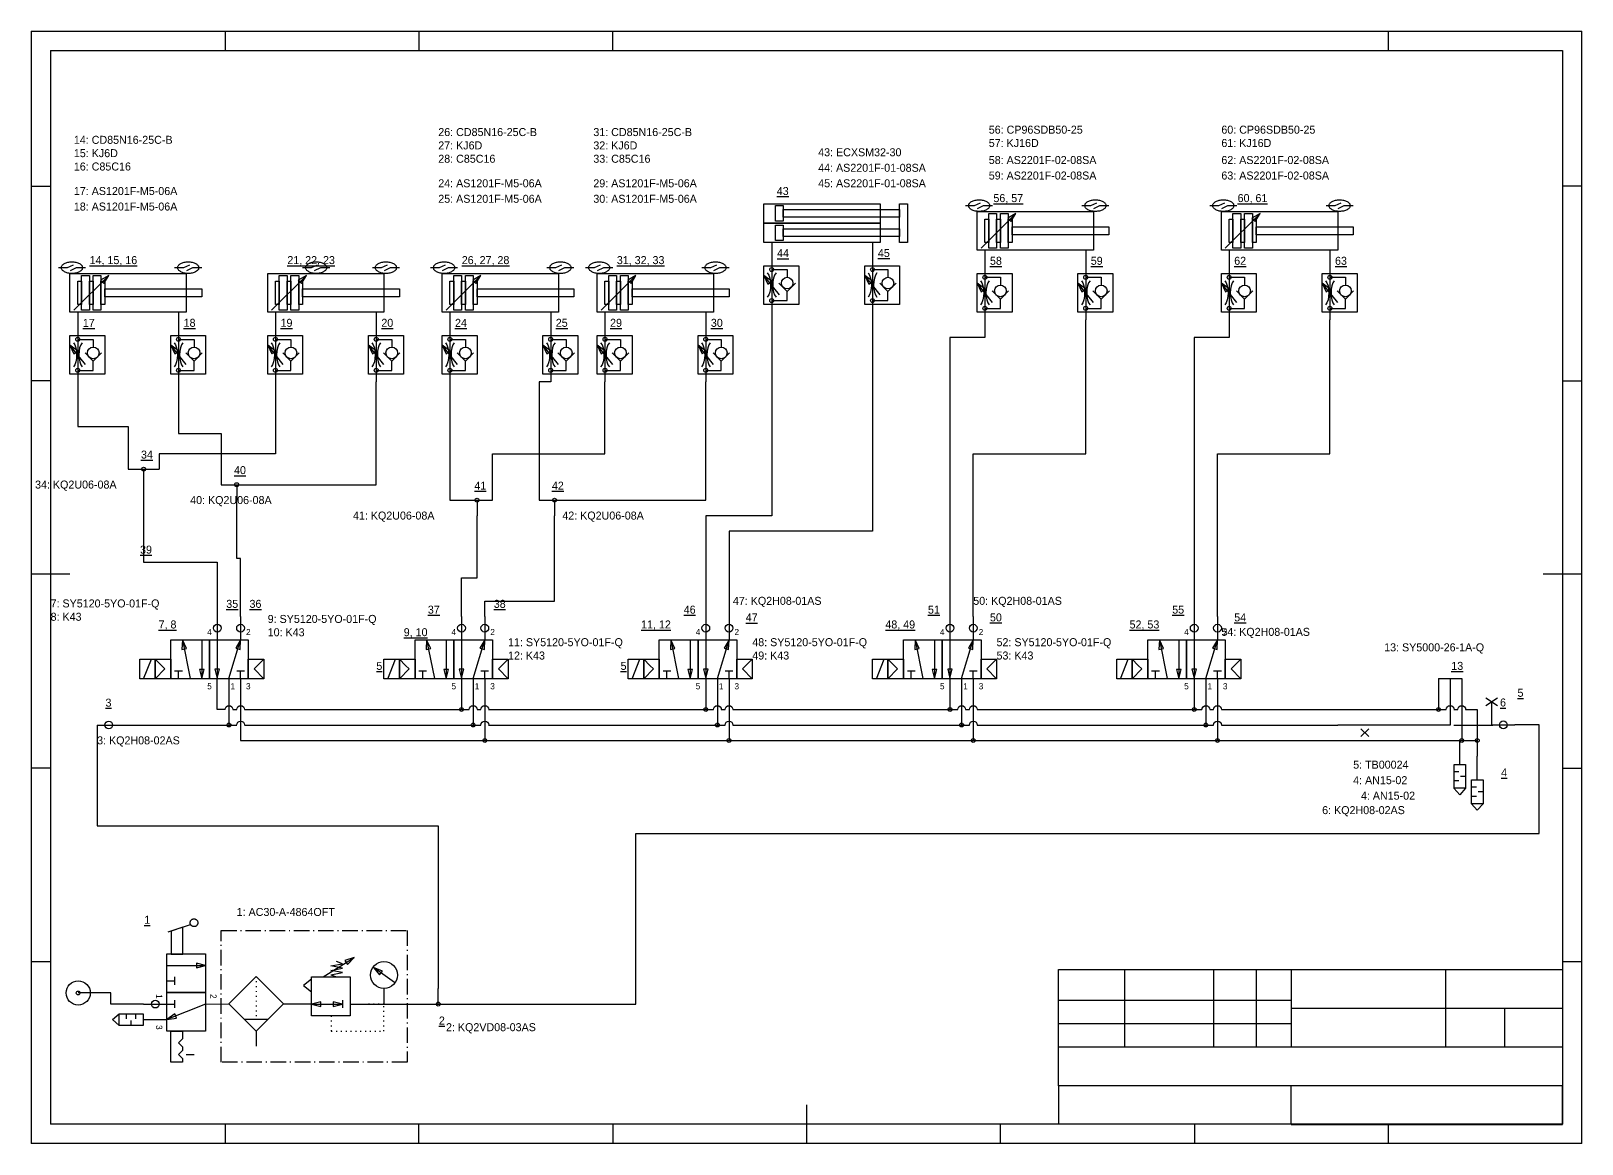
# Model space of a CAD drawing. Extents: x 15 to 415, y 5 to 292.
import ezdxf

# ---------------------------------------------------------------- set-up
doc = ezdxf.new("R2010")
doc.units = 0
doc.linetypes.add('DASHDOT', pattern=[6.25, 4, -1, 0.25, -1])
doc.linetypes.add('DOT', pattern=[1.25, 0.25, -1])
doc.layers.get('0').update_dxf_attribs({"linetype": 'CONTINUOUS'})
for name, color, linetype in [('1-texts', 2, 'CONTINUOUS'), ('2-order-items', 4, 'CONTINUOUS'), ('3-links', 7, 'CONTINUOUS')]:
    doc.layers.add(name, color=color, linetype=linetype)

msp = doc.modelspace()

# ---------------------------------------------------------------- linework, layer by layer
for points in [[(114.95, 292.06), (114.95, 287.06)], [(164.98, 292.06), (164.98, 287.06)], [(15, 292), (415, 292)], [(15, 292), (15, 5)], [(65, 292), (65, 287)], [(365, 292), (365, 287)], [(415, 5), (415, 292)], [(20, 287), (20, 10)], [(20, 287), (410, 287)], [(410, 287), (410, 10)], [(410.02, 252.14), (415.02, 252.14)], [(15, 252), (20, 252)], [(256, 247.01), (258.33, 247.01), (259.89, 247.76)], [(259.11, 246.26), (260.67, 247.01), (263, 247.01)], [(260, 236.01), (269, 245.01)], [(286, 247.01), (288.33, 247.01), (289.89, 247.76)], [(289.11, 246.26), (290.67, 247.01), (293, 247.01)], [(319, 247.01), (321.33, 247.01), (322.89, 247.76)], [(322.11, 246.26), (323.67, 247.01), (326, 247.01)], [(323, 236.01), (332, 245.01)], [(349, 247.01), (351.33, 247.01), (352.89, 247.76)], [(352.11, 246.26), (353.67, 247.01), (356, 247.01)], [(206, 237.51), (206, 235.64), (206, 233.51)], [(232, 237.51), (232, 235.64), (232, 233.51)], [(206, 233.51), (206, 219.51)], [(232, 233.51), (232, 219.51)], [(261, 235.51), (261, 233.64), (261, 231.51)], [(287, 235.51), (287, 233.64), (287, 231.51)], [(324, 235.51), (324, 233.64), (324, 231.51)], [(350, 235.51), (350, 233.64), (350, 231.51)], [(22, 231.01), (24.33, 231.01), (25.89, 231.76)], [(25.11, 230.26), (26.67, 231.01), (29, 231.01)], [(26, 220.01), (35, 229.01)], [(52, 231.01), (54.33, 231.01), (55.89, 231.76)], [(55.11, 230.26), (56.67, 231.01), (59, 231.01)], [(77, 220.01), (86, 229.01)], [(85, 231.01), (87.33, 231.01), (88.89, 231.76)], [(88.11, 230.26), (89.67, 231.01), (92, 231.01)], [(103, 231.01), (105.33, 231.01), (106.89, 231.76)], [(106.11, 230.26), (107.67, 231.01), (110, 231.01)], [(118, 231.01), (120.33, 231.01), (121.89, 231.76)], [(121.11, 230.26), (122.67, 231.01), (125, 231.01)], [(122, 220.01), (131, 229.01)], [(148, 231.01), (150.33, 231.01), (151.89, 231.76)], [(151.11, 230.26), (152.67, 231.01), (155, 231.01)], [(158, 231.01), (160.33, 231.01), (161.89, 231.76)], [(161.11, 230.26), (162.67, 231.01), (165, 231.01)], [(162, 220.01), (171, 229.01)], [(188, 231.01), (190.33, 231.01), (191.89, 231.76)], [(191.11, 230.26), (192.67, 231.01), (195, 231.01)], [(208, 224.01), (204, 229.01)], [(206, 230.51), (210, 230.51), (210, 228.51)], [(234, 224.01), (230, 229.01)], [(232, 230.51), (236, 230.51), (236, 228.51)], [(261, 231.51), (261, 217.51)], [(261, 228.51), (265, 228.51), (265, 226.51)], [(287, 231.51), (287, 217.51)], [(287, 228.51), (291, 228.51), (291, 226.51)], [(324, 231.51), (324, 217.51)], [(324, 228.51), (328, 228.51), (328, 226.51)], [(350, 231.51), (350, 217.51)], [(350, 228.51), (354, 228.51), (354, 226.51)], [(206, 222.51), (210, 222.51), (210, 224.89)], [(207.88, 227.01), (210, 224.89), (212.12, 227.01), (212.12, 227.01)], [(232, 222.51), (236, 222.51), (236, 224.89)], [(233.88, 227.01), (236, 224.89), (238.12, 227.01), (238.12, 227.01)], [(263, 222.01), (259, 227.01)], [(262.88, 225.01), (265, 222.89), (267.12, 225.01), (267.12, 225.01)], [(289, 222.01), (285, 227.01)], [(288.88, 225.01), (291, 222.89), (293.12, 225.01), (293.12, 225.01)], [(326, 222.01), (322, 227.01)], [(325.88, 225.01), (328, 222.89), (330.12, 225.01), (330.12, 225.01)], [(352, 222.01), (348, 227.01)], [(351.88, 225.01), (354, 222.89), (356.12, 225.01), (356.12, 225.01)], [(261, 220.51), (265, 220.51), (265, 222.89)], [(287, 220.51), (291, 220.51), (291, 222.89)], [(324, 220.51), (328, 220.51), (328, 222.89)], [(350, 220.51), (354, 220.51), (354, 222.89)], [(27, 219.51), (27, 217.64), (27, 215.51)], [(53, 219.51), (53, 217.64), (53, 215.51)], [(78, 219.51), (78, 217.64), (78, 215.51)], [(104, 219.51), (104, 217.64), (104, 215.51)], [(123, 219.51), (123, 217.64), (123, 215.51)], [(149, 219.51), (149, 217.64), (149, 215.51)], [(163, 219.51), (163, 217.64), (163, 215.51)], [(189, 219.51), (189, 217.64), (189, 215.51)], [(27, 215.51), (27, 201.51)], [(27, 212.51), (31, 212.51), (31, 210.51)], [(53, 215.51), (53, 201.51)], [(53, 212.51), (57, 212.51), (57, 210.51)], [(78, 215.51), (78, 201.51)], [(78, 212.51), (82, 212.51), (82, 210.51)], [(104, 215.51), (104, 201.51)], [(104, 212.51), (108, 212.51), (108, 210.51)], [(123, 215.51), (123, 201.51)], [(123, 212.51), (127, 212.51), (127, 210.51)], [(149, 215.51), (149, 201.51)], [(149, 212.51), (153, 212.51), (153, 210.51)], [(163, 215.51), (163, 201.51)], [(163, 212.51), (167, 212.51), (167, 210.51)], [(189, 215.51), (189, 201.51)], [(189, 212.51), (193, 212.51), (193, 210.51)], [(29, 206.01), (25, 211.01)], [(28.88, 209.01), (31, 206.89), (33.12, 209.01), (33.12, 209.01)], [(55, 206.01), (51, 211.01)], [(54.88, 209.01), (57, 206.89), (59.12, 209.01), (59.12, 209.01)], [(80, 206.01), (76, 211.01)], [(79.88, 209.01), (82, 206.89), (84.12, 209.01), (84.12, 209.01)], [(106, 206.01), (102, 211.01)], [(105.88, 209.01), (108, 206.89), (110.12, 209.01), (110.12, 209.01)], [(125, 206.01), (121, 211.01)], [(124.88, 209.01), (127, 206.89), (129.12, 209.01), (129.12, 209.01)], [(151, 206.01), (147, 211.01)], [(150.88, 209.01), (153, 206.89), (155.12, 209.01), (155.12, 209.01)], [(165, 206.01), (161, 211.01)], [(164.88, 209.01), (167, 206.89), (169.12, 209.01), (169.12, 209.01)], [(191, 206.01), (187, 211.01)], [(190.88, 209.01), (193, 206.89), (195.12, 209.01), (195.12, 209.01)], [(27, 204.51), (31, 204.51), (31, 206.89)], [(53, 204.51), (57, 204.51), (57, 206.89)], [(78, 204.51), (82, 204.51), (82, 206.89)], [(104, 204.51), (108, 204.51), (108, 206.89)], [(123, 204.51), (127, 204.51), (127, 206.89)], [(149, 204.51), (153, 204.51), (153, 206.89)], [(163, 204.51), (167, 204.51), (167, 206.89)], [(189, 204.51), (193, 204.51), (193, 206.89)], [(14.95, 201.93), (19.95, 201.93)], [(409.94, 201.84), (414.94, 201.84)], [(40, 179.01), (48, 179.01)], [(44, 179.01), (44, 175.01)], [(64, 175.01), (72, 175.01)], [(68, 175.01), (68, 171.01)], [(126, 171.01), (134, 171.01)], [(130, 171.01), (130, 167.01)], [(146, 171.01), (154, 171.01)], [(150, 171.01), (150, 167.01)], [(15, 152), (25, 152)], [(405, 152), (415, 152)], [(63, 141), (63, 135)], [(69, 141), (69, 135)], [(126, 141), (126, 135)], [(132, 141), (132, 135)], [(189, 141), (189, 135)], [(195, 141), (195, 135)], [(252, 141), (252, 135)], [(258, 141), (258, 135)], [(315, 141), (315, 135)], [(321, 141), (321, 135)], [(54, 134.96), (56, 125)], [(59, 134.96), (59, 124.96)], [(63, 135), (63, 125)], [(66, 125), (69, 135)], [(117, 134.96), (119, 125)], [(122, 134.96), (122, 124.96)], [(126, 135), (126, 125)], [(129, 125), (132, 135)], [(180, 134.96), (182, 125)], [(185, 134.96), (185, 124.96)], [(189, 135), (189, 125)], [(192, 125), (195, 135)], [(243, 134.96), (245, 125)], [(248, 134.96), (248, 124.96)], [(252, 135), (252, 125)], [(255, 125), (258, 135)], [(306, 134.96), (308, 125)], [(311, 134.96), (311, 124.96)], [(315, 135), (315, 125)], [(318, 125), (321, 135)], [(44, 124.96), (46, 129.96)], [(47, 129.96), (48.58, 128.38), (49.5, 127.46), (47, 124.96)], [(47, 129.96), (48.58, 128.38), (49.5, 127.46), (47, 124.96)], [(75, 129.96), (72.5, 127.46), (75, 124.96)], [(107, 124.96), (109, 129.96)], [(110, 129.96), (111.58, 128.38), (112.5, 127.46), (110, 124.96)], [(110, 129.96), (111.58, 128.38), (112.5, 127.46), (110, 124.96)], [(138, 129.96), (135.5, 127.46), (138, 124.96)], [(170, 124.96), (172, 129.96)], [(173, 129.96), (174.58, 128.38), (175.5, 127.46), (173, 124.96)], [(173, 129.96), (174.58, 128.38), (175.5, 127.46), (173, 124.96)], [(201, 129.96), (198.5, 127.46), (201, 124.96)], [(233, 124.96), (235, 129.96)], [(236, 129.96), (237.58, 128.38), (238.5, 127.46), (236, 124.96)], [(236, 129.96), (237.58, 128.38), (238.5, 127.46), (236, 124.96)], [(264, 129.96), (261.5, 127.46), (264, 124.96)], [(296, 124.96), (298, 129.96)], [(299, 129.96), (300.58, 128.38), (301.5, 127.46), (299, 124.96)], [(299, 129.96), (300.58, 128.38), (301.5, 127.46), (299, 124.96)], [(327, 129.96), (324.5, 127.46), (327, 124.96)], [(52, 127), (54, 127)], [(53, 125), (53, 127)], [(65, 117), (63, 117), (63, 125)], [(66, 125), (66, 113)], [(68, 126.96), (70, 126.96)], [(69, 124.96), (69, 126.96)], [(69, 125), (69, 109), (100, 109)], [(115, 127), (117, 127)], [(116, 125), (116, 127)], [(126, 125), (126, 117)], [(129, 125), (129, 113)], [(131, 126.96), (133, 126.96)], [(132, 124.96), (132, 126.96)], [(132, 125), (132, 109)], [(178, 127), (180, 127)], [(179, 125), (179, 127)], [(189, 125), (189, 117)], [(192, 125), (192, 113)], [(194, 126.96), (196, 126.96)], [(195, 124.96), (195, 126.96)], [(195, 125), (195, 109)], [(241, 127), (243, 127)], [(242, 125), (242, 127)], [(252, 125), (252, 117)], [(255, 125), (255, 113)], [(257, 126.96), (259, 126.96)], [(258, 124.96), (258, 126.96)], [(258, 125), (258, 109)], [(304, 127), (306, 127)], [(305, 125), (305, 127)], [(315, 125), (315, 117)], [(318, 125), (318, 113)], [(320, 126.96), (322, 126.96)], [(321, 124.96), (321, 126.96)], [(321, 125), (321, 109)], [(381, 125), (381, 113), (352, 113)], [(378, 125), (378, 117)], [(378, 125), (384, 125)], [(384, 125), (384, 109)], [(63, 122), (63, 122)], [(390.22, 118.05), (393.22, 120.05)], [(390.22, 120.05), (393.22, 118.05)], [(67, 117), (68, 117)], [(70, 117), (100, 117)], [(100, 117), (128, 117)], [(130, 117), (131, 117)], [(133, 117), (163, 117)], [(163, 117), (191, 117)], [(193, 117), (194, 117)], [(196, 117), (226, 117)], [(226, 117), (254, 117)], [(256, 117), (257, 117)], [(259, 117), (289, 117)], [(289, 117), (317, 117)], [(319, 117), (320, 117)], [(322, 117), (352, 117)], [(352, 117), (380, 117)], [(382, 117), (383, 117)], [(385, 117), (388, 117), (388, 105)], [(391.72, 119.05), (391.72, 113.05)], [(32, 113), (38, 113)], [(38, 113), (68, 113)], [(70, 113), (100, 113)], [(100, 113), (131, 113)], [(133, 113), (163, 113)], [(163, 113), (194, 113)], [(196, 113), (226, 113)], [(226, 113), (257, 113)], [(259, 113), (289, 113)], [(289, 113), (320, 113)], [(322, 113), (352, 113)], [(382, 113), (392, 113)], [(391.72, 113.05), (397.72, 113.05)], [(100, 109), (131.83, 109), (163, 109)], [(163, 109), (194.83, 109), (226, 109)], [(226, 109), (257.83, 109), (289, 109)], [(289, 109), (320.83, 109), (352, 109)], [(352, 109), (383.83, 109), (388, 109)], [(358, 112), (360, 110)], [(358, 110), (360, 112)], [(383.5, 102.84), (383.5, 109)], [(388, 98.84), (388, 105)], [(15, 102), (20, 102)], [(383.29, 100.95), (382.02, 100.95)], [(410.02, 101.91), (415.02, 101.91)], [(385, 96.68), (383.5, 95), (382, 96.68)], [(383.29, 98.58), (382.02, 98.58)], [(384.99, 99.76), (383.71, 99.76)], [(387.79, 96.95), (386.52, 96.95)], [(389.5, 92.68), (388, 91), (386.5, 92.68)], [(387.79, 94.58), (386.52, 94.58)], [(389.49, 95.76), (388.21, 95.76)], [(56.04, 61.47), (50.28, 59.57)], [(90.27, 48), (98.27, 53)], [(15, 52), (20, 52)], [(50, 51), (60, 51)], [(92.27, 50.86), (95.27, 51.43)], [(95.27, 50.29), (92.27, 50.86)], [(92.27, 49.71), (95.27, 50.29)], [(95.27, 49.14), (92.27, 49.71)], [(92.27, 48.57), (95.27, 49.14)], [(92.27, 48.57), (93.77, 48)], [(95.27, 51.43), (93.77, 52)], [(108.72, 46.55), (103.28, 50.44)], [(280, 29.93), (280, 49.93)], [(280, 49.93), (410, 49.93)], [(297, 49.93), (297, 29.93)], [(320, 49.93), (320, 29.93)], [(331, 49.93), (331, 29.93)], [(340.03, 49.94), (340.03, 29.94)], [(379.84, 50), (379.84, 30)], [(410, 52), (415, 52)], [(410, 49.93), (410, 29.93)], [(50, 47), (52, 47)], [(52, 48), (52, 46)], [(106, 45), (106, 41)], [(120, 41), (120, 45)], [(44, 41), (50, 41)], [(50, 41), (52, 41)], [(60, 41), (50, 37)], [(52, 42), (52, 40)], [(60, 41), (65.95, 41.06)], [(87, 41), (80, 41)], [(87.27, 41), (95.27, 41)], [(95.27, 42), (95.27, 40)], [(97.27, 41), (116, 41)], [(116, 41), (124, 41)], [(340, 41.93), (280, 41.93)], [(37.68, 35.5), (36, 37), (37.68, 38.5)], [(39.58, 37.21), (39.58, 38.48)], [(40.76, 35.51), (40.76, 36.79)], [(41.95, 37.21), (41.95, 38.48)], [(43.84, 37), (50, 37)], [(69.95, 37.13), (75.95, 37.13)], [(340, 39.93), (410, 39.93)], [(395, 39.93), (395, 29.93)], [(73.02, 34.13), (73.02, 30.13)], [(280, 36), (340, 36)], [(280, 30), (410, 30)], [(280, 19.93), (280, 29.93)], [(55, 28), (57, 28)], [(340, 19.93), (280, 19.93)], [(280, 19.93), (280, 10)], [(340, 9.93), (340, 19.93)], [(410, 19.93), (340, 19.93)], [(410, 9.93), (410, 19.93)], [(215, 15), (215, 5)], [(410, 10), (20, 10)], [(65, 9.98), (65, 4.98)], [(114.93, 9.98), (114.93, 4.98)], [(165, 10), (165, 5)], [(264.95, 9.91), (264.95, 4.91)], [(315.04, 9.98), (315.04, 4.98)], [(340, 9.93), (410, 9.93)], [(364.99, 9.98), (364.99, 4.98)], [(415, 5), (15, 5)]]:
    msp.add_lwpolyline(points)
for points in [[(262.22, 247.01), (262.21, 246.86), (262.17, 246.72), (262.11, 246.57), (262.02, 246.44), (261.9, 246.3), (261.76, 246.18), (261.6, 246.06), (261.42, 245.95), (261.23, 245.85), (261.01, 245.76), (260.78, 245.69), (260.54, 245.62), (260.29, 245.57), (260.03, 245.54), (259.77, 245.52), (259.5, 245.51), (259.23, 245.52), (258.97, 245.54), (258.71, 245.57), (258.46, 245.62), (258.22, 245.69), (257.99, 245.76), (257.77, 245.85), (257.58, 245.95), (257.4, 246.06), (257.24, 246.18), (257.1, 246.3), (256.99, 246.44), (256.89, 246.57), (256.83, 246.72), (256.79, 246.86), (256.78, 247.01), (256.79, 247.16), (256.83, 247.3), (256.89, 247.45), (256.99, 247.58), (257.1, 247.72), (257.24, 247.84), (257.4, 247.96), (257.58, 248.07), (257.77, 248.17), (257.99, 248.26), (258.22, 248.33), (258.46, 248.4), (258.71, 248.45), (258.97, 248.48), (259.23, 248.5), (259.5, 248.51), (259.77, 248.5), (260.03, 248.48), (260.29, 248.45), (260.54, 248.4), (260.78, 248.33), (261.01, 248.26), (261.23, 248.17), (261.42, 248.07), (261.6, 247.96), (261.76, 247.84), (261.9, 247.72), (262.02, 247.58), (262.11, 247.45), (262.17, 247.3), (262.21, 247.16)], [(292.22, 247.01), (292.21, 246.86), (292.17, 246.72), (292.11, 246.57), (292.02, 246.44), (291.9, 246.3), (291.76, 246.18), (291.6, 246.06), (291.42, 245.95), (291.23, 245.85), (291.01, 245.76), (290.78, 245.69), (290.54, 245.62), (290.29, 245.57), (290.03, 245.54), (289.77, 245.52), (289.5, 245.51), (289.23, 245.52), (288.97, 245.54), (288.71, 245.57), (288.46, 245.62), (288.22, 245.69), (287.99, 245.76), (287.77, 245.85), (287.58, 245.95), (287.4, 246.06), (287.24, 246.18), (287.1, 246.3), (286.99, 246.44), (286.89, 246.57), (286.83, 246.72), (286.79, 246.86), (286.78, 247.01), (286.79, 247.16), (286.83, 247.3), (286.89, 247.45), (286.99, 247.58), (287.1, 247.72), (287.24, 247.84), (287.4, 247.96), (287.58, 248.07), (287.77, 248.17), (287.99, 248.26), (288.22, 248.33), (288.46, 248.4), (288.71, 248.45), (288.97, 248.48), (289.23, 248.5), (289.5, 248.51), (289.77, 248.5), (290.03, 248.48), (290.29, 248.45), (290.54, 248.4), (290.78, 248.33), (291.01, 248.26), (291.23, 248.17), (291.42, 248.07), (291.6, 247.96), (291.76, 247.84), (291.9, 247.72), (292.02, 247.58), (292.11, 247.45), (292.17, 247.3), (292.21, 247.16)], [(325.22, 247.01), (325.21, 246.86), (325.17, 246.72), (325.11, 246.57), (325.02, 246.44), (324.9, 246.3), (324.76, 246.18), (324.6, 246.06), (324.42, 245.95), (324.23, 245.85), (324.01, 245.76), (323.78, 245.69), (323.54, 245.62), (323.29, 245.57), (323.03, 245.54), (322.77, 245.52), (322.5, 245.51), (322.23, 245.52), (321.97, 245.54), (321.71, 245.57), (321.46, 245.62), (321.22, 245.69), (320.99, 245.76), (320.77, 245.85), (320.58, 245.95), (320.4, 246.06), (320.24, 246.18), (320.1, 246.3), (319.99, 246.44), (319.89, 246.57), (319.83, 246.72), (319.79, 246.86), (319.78, 247.01), (319.79, 247.16), (319.83, 247.3), (319.89, 247.45), (319.99, 247.58), (320.1, 247.72), (320.24, 247.84), (320.4, 247.96), (320.58, 248.07), (320.77, 248.17), (320.99, 248.26), (321.22, 248.33), (321.46, 248.4), (321.71, 248.45), (321.97, 248.48), (322.23, 248.5), (322.5, 248.51), (322.77, 248.5), (323.03, 248.48), (323.29, 248.45), (323.54, 248.4), (323.78, 248.33), (324.01, 248.26), (324.23, 248.17), (324.42, 248.07), (324.6, 247.96), (324.76, 247.84), (324.9, 247.72), (325.02, 247.58), (325.11, 247.45), (325.17, 247.3), (325.21, 247.16)], [(355.22, 247.01), (355.21, 246.86), (355.17, 246.72), (355.11, 246.57), (355.01, 246.44), (354.9, 246.3), (354.76, 246.18), (354.6, 246.06), (354.42, 245.95), (354.23, 245.85), (354.01, 245.76), (353.78, 245.69), (353.54, 245.62), (353.29, 245.57), (353.03, 245.54), (352.77, 245.52), (352.5, 245.51), (352.23, 245.52), (351.97, 245.54), (351.71, 245.57), (351.46, 245.62), (351.22, 245.69), (350.99, 245.76), (350.77, 245.85), (350.58, 245.95), (350.4, 246.06), (350.24, 246.18), (350.1, 246.3), (349.99, 246.44), (349.89, 246.57), (349.83, 246.72), (349.79, 246.86), (349.78, 247.01), (349.79, 247.16), (349.83, 247.3), (349.89, 247.45), (349.99, 247.58), (350.1, 247.72), (350.24, 247.84), (350.4, 247.96), (350.58, 248.07), (350.77, 248.17), (350.99, 248.26), (351.22, 248.33), (351.46, 248.4), (351.71, 248.45), (351.97, 248.48), (352.23, 248.5), (352.5, 248.51), (352.77, 248.5), (353.03, 248.48), (353.29, 248.45), (353.54, 248.4), (353.78, 248.33), (354.01, 248.26), (354.23, 248.17), (354.42, 248.07), (354.6, 247.96), (354.76, 247.84), (354.9, 247.72), (355.01, 247.58), (355.11, 247.45), (355.17, 247.3), (355.21, 247.16)], [(204, 247.51), (234, 247.51), (234, 242.51), (204, 242.51)], [(207, 247.01), (209, 247.01), (209, 243.01), (207, 243.01)], [(209, 246.01), (239, 246.01), (239, 244.01), (209, 244.01)], [(239, 247.51), (241, 247.51), (241, 237.51), (239, 237.51)], [(259, 245.51), (289, 245.51), (289, 235.51), (259, 235.51)], [(262, 245.01), (264, 245.01), (264, 236.01), (262, 236.01)], [(265, 245.01), (267, 245.01), (267, 236.01), (265, 236.01)], [(269, 245.01), (266.88, 243.74), (267.73, 242.89)], [(322, 245.51), (352, 245.51), (352, 235.51), (322, 235.51)], [(325, 245.01), (327, 245.01), (327, 236.01), (325, 236.01)], [(328, 245.01), (330, 245.01), (330, 236.01), (328, 236.01)], [(332, 245.01), (329.88, 243.74), (330.73, 242.89)], [(204, 242.51), (234, 242.51), (234, 237.51), (204, 237.51)], [(207, 242.01), (209, 242.01), (209, 238.01), (207, 238.01)], [(209, 241.01), (239, 241.01), (239, 239.01), (209, 239.01)], [(261, 243.51), (262, 243.51), (262, 237.51), (261, 237.51)], [(264, 243.51), (265, 243.51), (265, 237.51), (264, 237.51)], [(267, 243.51), (268, 243.51), (268, 237.51), (267, 237.51)], [(268, 241.51), (293, 241.51), (293, 239.51), (268, 239.51)], [(324, 243.51), (325, 243.51), (325, 237.51), (324, 237.51)], [(327, 243.51), (328, 243.51), (328, 237.51), (327, 237.51)], [(330, 243.51), (331, 243.51), (331, 237.51), (330, 237.51)], [(331, 241.51), (356, 241.51), (356, 239.51), (331, 239.51)], [(28.22, 231.01), (28.21, 230.86), (28.17, 230.72), (28.11, 230.57), (28.02, 230.44), (27.9, 230.3), (27.76, 230.18), (27.6, 230.06), (27.42, 229.95), (27.23, 229.85), (27.01, 229.76), (26.78, 229.69), (26.54, 229.62), (26.29, 229.57), (26.03, 229.54), (25.77, 229.52), (25.5, 229.51), (25.23, 229.52), (24.97, 229.54), (24.71, 229.57), (24.46, 229.62), (24.22, 229.69), (23.99, 229.76), (23.77, 229.85), (23.58, 229.95), (23.4, 230.06), (23.24, 230.18), (23.1, 230.3), (22.98, 230.44), (22.89, 230.57), (22.83, 230.72), (22.79, 230.86), (22.78, 231.01), (22.79, 231.16), (22.83, 231.3), (22.89, 231.45), (22.98, 231.58), (23.1, 231.72), (23.24, 231.84), (23.4, 231.96), (23.58, 232.07), (23.77, 232.17), (23.99, 232.26), (24.22, 232.33), (24.46, 232.4), (24.71, 232.45), (24.97, 232.48), (25.23, 232.5), (25.5, 232.51), (25.77, 232.5), (26.03, 232.48), (26.29, 232.45), (26.54, 232.4), (26.78, 232.33), (27.01, 232.26), (27.23, 232.17), (27.42, 232.07), (27.6, 231.96), (27.76, 231.84), (27.9, 231.72), (28.02, 231.58), (28.11, 231.45), (28.17, 231.3), (28.21, 231.16)], [(58.22, 231.01), (58.21, 230.86), (58.17, 230.72), (58.11, 230.57), (58.02, 230.44), (57.9, 230.3), (57.76, 230.18), (57.6, 230.06), (57.42, 229.95), (57.23, 229.85), (57.01, 229.76), (56.78, 229.69), (56.54, 229.62), (56.29, 229.57), (56.03, 229.54), (55.77, 229.52), (55.5, 229.51), (55.23, 229.52), (54.97, 229.54), (54.71, 229.57), (54.46, 229.62), (54.22, 229.69), (53.99, 229.76), (53.77, 229.85), (53.58, 229.95), (53.4, 230.06), (53.24, 230.18), (53.1, 230.3), (52.98, 230.44), (52.89, 230.57), (52.83, 230.72), (52.79, 230.86), (52.78, 231.01), (52.79, 231.16), (52.83, 231.3), (52.89, 231.45), (52.98, 231.58), (53.1, 231.72), (53.24, 231.84), (53.4, 231.96), (53.58, 232.07), (53.77, 232.17), (53.99, 232.26), (54.22, 232.33), (54.46, 232.4), (54.71, 232.45), (54.97, 232.48), (55.23, 232.5), (55.5, 232.51), (55.77, 232.5), (56.03, 232.48), (56.29, 232.45), (56.54, 232.4), (56.78, 232.33), (57.01, 232.26), (57.23, 232.17), (57.42, 232.07), (57.6, 231.96), (57.76, 231.84), (57.9, 231.72), (58.02, 231.58), (58.11, 231.45), (58.17, 231.3), (58.21, 231.16)], [(91.22, 231.01), (91.21, 230.86), (91.17, 230.72), (91.11, 230.57), (91.02, 230.44), (90.9, 230.3), (90.76, 230.18), (90.6, 230.06), (90.42, 229.95), (90.23, 229.85), (90.01, 229.76), (89.78, 229.69), (89.54, 229.62), (89.29, 229.57), (89.03, 229.54), (88.77, 229.52), (88.5, 229.51), (88.23, 229.52), (87.97, 229.54), (87.71, 229.57), (87.46, 229.62), (87.22, 229.69), (86.99, 229.76), (86.77, 229.85), (86.58, 229.95), (86.4, 230.06), (86.24, 230.18), (86.1, 230.3), (85.98, 230.44), (85.89, 230.57), (85.83, 230.72), (85.79, 230.86), (85.78, 231.01), (85.79, 231.16), (85.83, 231.3), (85.89, 231.45), (85.98, 231.58), (86.1, 231.72), (86.24, 231.84), (86.4, 231.96), (86.58, 232.07), (86.77, 232.17), (86.99, 232.26), (87.22, 232.33), (87.46, 232.4), (87.71, 232.45), (87.97, 232.48), (88.23, 232.5), (88.5, 232.51), (88.77, 232.5), (89.03, 232.48), (89.29, 232.45), (89.54, 232.4), (89.78, 232.33), (90.01, 232.26), (90.23, 232.17), (90.42, 232.07), (90.6, 231.96), (90.76, 231.84), (90.9, 231.72), (91.02, 231.58), (91.11, 231.45), (91.17, 231.3), (91.21, 231.16)], [(109.22, 231.01), (109.21, 230.86), (109.17, 230.72), (109.11, 230.57), (109.02, 230.44), (108.9, 230.3), (108.76, 230.18), (108.6, 230.06), (108.42, 229.95), (108.23, 229.85), (108.01, 229.76), (107.78, 229.69), (107.54, 229.62), (107.29, 229.57), (107.03, 229.54), (106.77, 229.52), (106.5, 229.51), (106.23, 229.52), (105.97, 229.54), (105.71, 229.57), (105.46, 229.62), (105.22, 229.69), (104.99, 229.76), (104.77, 229.85), (104.58, 229.95), (104.4, 230.06), (104.24, 230.18), (104.1, 230.3), (103.98, 230.44), (103.89, 230.57), (103.83, 230.72), (103.79, 230.86), (103.78, 231.01), (103.79, 231.16), (103.83, 231.3), (103.89, 231.45), (103.98, 231.58), (104.1, 231.72), (104.24, 231.84), (104.4, 231.96), (104.58, 232.07), (104.77, 232.17), (104.99, 232.26), (105.22, 232.33), (105.46, 232.4), (105.71, 232.45), (105.97, 232.48), (106.23, 232.5), (106.5, 232.51), (106.77, 232.5), (107.03, 232.48), (107.29, 232.45), (107.54, 232.4), (107.78, 232.33), (108.01, 232.26), (108.23, 232.17), (108.42, 232.07), (108.6, 231.96), (108.76, 231.84), (108.9, 231.72), (109.02, 231.58), (109.11, 231.45), (109.17, 231.3), (109.21, 231.16)], [(124.22, 231.01), (124.21, 230.86), (124.17, 230.72), (124.11, 230.57), (124.02, 230.44), (123.9, 230.3), (123.76, 230.18), (123.6, 230.06), (123.42, 229.95), (123.23, 229.85), (123.01, 229.76), (122.78, 229.69), (122.54, 229.62), (122.29, 229.57), (122.03, 229.54), (121.77, 229.52), (121.5, 229.51), (121.23, 229.52), (120.97, 229.54), (120.71, 229.57), (120.46, 229.62), (120.22, 229.69), (119.99, 229.76), (119.77, 229.85), (119.58, 229.95), (119.4, 230.06), (119.24, 230.18), (119.1, 230.3), (118.98, 230.44), (118.89, 230.57), (118.83, 230.72), (118.79, 230.86), (118.78, 231.01), (118.79, 231.16), (118.83, 231.3), (118.89, 231.45), (118.98, 231.58), (119.1, 231.72), (119.24, 231.84), (119.4, 231.96), (119.58, 232.07), (119.77, 232.17), (119.99, 232.26), (120.22, 232.33), (120.46, 232.4), (120.71, 232.45), (120.97, 232.48), (121.23, 232.5), (121.5, 232.51), (121.77, 232.5), (122.03, 232.48), (122.29, 232.45), (122.54, 232.4), (122.78, 232.33), (123.01, 232.26), (123.23, 232.17), (123.42, 232.07), (123.6, 231.96), (123.76, 231.84), (123.9, 231.72), (124.02, 231.58), (124.11, 231.45), (124.17, 231.3), (124.21, 231.16)], [(154.22, 231.01), (154.21, 230.86), (154.17, 230.72), (154.11, 230.57), (154.02, 230.44), (153.9, 230.3), (153.76, 230.18), (153.6, 230.06), (153.42, 229.95), (153.23, 229.85), (153.01, 229.76), (152.78, 229.69), (152.54, 229.62), (152.29, 229.57), (152.03, 229.54), (151.77, 229.52), (151.5, 229.51), (151.23, 229.52), (150.97, 229.54), (150.71, 229.57), (150.46, 229.62), (150.22, 229.69), (149.99, 229.76), (149.77, 229.85), (149.58, 229.95), (149.4, 230.06), (149.24, 230.18), (149.1, 230.3), (148.99, 230.44), (148.9, 230.57), (148.83, 230.72), (148.79, 230.86), (148.78, 231.01), (148.79, 231.16), (148.83, 231.3), (148.9, 231.45), (148.99, 231.58), (149.1, 231.72), (149.24, 231.84), (149.4, 231.96), (149.58, 232.07), (149.77, 232.17), (149.99, 232.26), (150.22, 232.33), (150.46, 232.4), (150.71, 232.45), (150.97, 232.48), (151.23, 232.5), (151.5, 232.51), (151.77, 232.5), (152.03, 232.48), (152.29, 232.45), (152.54, 232.4), (152.78, 232.33), (153.01, 232.26), (153.23, 232.17), (153.42, 232.07), (153.6, 231.96), (153.76, 231.84), (153.9, 231.72), (154.02, 231.58), (154.11, 231.45), (154.17, 231.3), (154.21, 231.16)], [(164.22, 231.01), (164.21, 230.86), (164.17, 230.72), (164.1, 230.57), (164.02, 230.44), (163.9, 230.3), (163.76, 230.18), (163.6, 230.06), (163.42, 229.95), (163.23, 229.85), (163.01, 229.76), (162.78, 229.69), (162.54, 229.62), (162.29, 229.57), (162.03, 229.54), (161.77, 229.52), (161.5, 229.51), (161.23, 229.52), (160.97, 229.54), (160.71, 229.57), (160.46, 229.62), (160.22, 229.69), (159.99, 229.76), (159.77, 229.85), (159.58, 229.95), (159.4, 230.06), (159.24, 230.18), (159.1, 230.3), (158.99, 230.44), (158.9, 230.57), (158.83, 230.72), (158.79, 230.86), (158.78, 231.01), (158.79, 231.16), (158.83, 231.3), (158.9, 231.45), (158.99, 231.58), (159.1, 231.72), (159.24, 231.84), (159.4, 231.96), (159.58, 232.07), (159.77, 232.17), (159.99, 232.26), (160.22, 232.33), (160.46, 232.4), (160.71, 232.45), (160.97, 232.48), (161.23, 232.5), (161.5, 232.51), (161.77, 232.5), (162.03, 232.48), (162.29, 232.45), (162.54, 232.4), (162.78, 232.33), (163.01, 232.26), (163.23, 232.17), (163.42, 232.07), (163.6, 231.96), (163.76, 231.84), (163.9, 231.72), (164.02, 231.58), (164.1, 231.45), (164.17, 231.3), (164.21, 231.16)], [(194.22, 231.01), (194.21, 230.86), (194.17, 230.72), (194.1, 230.57), (194.02, 230.44), (193.9, 230.3), (193.76, 230.18), (193.6, 230.06), (193.42, 229.95), (193.23, 229.85), (193.01, 229.76), (192.78, 229.69), (192.54, 229.62), (192.29, 229.57), (192.03, 229.54), (191.77, 229.52), (191.5, 229.51), (191.23, 229.52), (190.97, 229.54), (190.71, 229.57), (190.46, 229.62), (190.22, 229.69), (189.99, 229.76), (189.77, 229.85), (189.58, 229.95), (189.4, 230.06), (189.24, 230.18), (189.1, 230.3), (188.99, 230.44), (188.9, 230.57), (188.83, 230.72), (188.79, 230.86), (188.78, 231.01), (188.79, 231.16), (188.83, 231.3), (188.9, 231.45), (188.99, 231.58), (189.1, 231.72), (189.24, 231.84), (189.4, 231.96), (189.58, 232.07), (189.77, 232.17), (189.99, 232.26), (190.22, 232.33), (190.46, 232.4), (190.71, 232.45), (190.97, 232.48), (191.23, 232.5), (191.5, 232.51), (191.77, 232.5), (192.03, 232.48), (192.29, 232.45), (192.54, 232.4), (192.78, 232.33), (193.01, 232.26), (193.23, 232.17), (193.42, 232.07), (193.6, 231.96), (193.76, 231.84), (193.9, 231.72), (194.02, 231.58), (194.1, 231.45), (194.17, 231.3), (194.21, 231.16)], [(25, 229.51), (55, 229.51), (55, 219.51), (25, 219.51)], [(28, 229.01), (30, 229.01), (30, 220.01), (28, 220.01)], [(31, 229.01), (33, 229.01), (33, 220.01), (31, 220.01)], [(35, 229.01), (32.88, 227.74), (33.73, 226.89)], [(76, 229.51), (106, 229.51), (106, 219.51), (76, 219.51)], [(79, 229.01), (81, 229.01), (81, 220.01), (79, 220.01)], [(82, 229.01), (84, 229.01), (84, 220.01), (82, 220.01)], [(86, 229.01), (83.88, 227.74), (84.73, 226.89)], [(121, 229.51), (151, 229.51), (151, 219.51), (121, 219.51)], [(124, 229.01), (126, 229.01), (126, 220.01), (124, 220.01)], [(127, 229.01), (129, 229.01), (129, 220.01), (127, 220.01)], [(131, 229.01), (128.88, 227.74), (129.73, 226.89)], [(161, 229.51), (191, 229.51), (191, 219.51), (161, 219.51)], [(164, 229.01), (166, 229.01), (166, 220.01), (164, 220.01)], [(167, 229.01), (169, 229.01), (169, 220.01), (167, 220.01)], [(171, 229.01), (168.88, 227.74), (169.73, 226.89)], [(204, 231.51), (213, 231.51), (213, 221.51), (204, 221.51)], [(204, 229.01), (205.03, 226.76), (205.97, 227.51)], [(230, 231.51), (239, 231.51), (239, 221.51), (230, 221.51)], [(230, 229.01), (231.03, 226.76), (231.97, 227.51)], [(259, 229.51), (268, 229.51), (268, 219.51), (259, 219.51)], [(285, 229.51), (294, 229.51), (294, 219.51), (285, 219.51)], [(322, 229.51), (331, 229.51), (331, 219.51), (322, 219.51)], [(348, 229.51), (357, 229.51), (357, 219.51), (348, 219.51)], [(27, 227.51), (28, 227.51), (28, 221.51), (27, 221.51)], [(30, 227.51), (31, 227.51), (31, 221.51), (30, 221.51)], [(33, 227.51), (34, 227.51), (34, 221.51), (33, 221.51)], [(34, 225.51), (59, 225.51), (59, 223.51), (34, 223.51)], [(78, 227.51), (79, 227.51), (79, 221.51), (78, 221.51)], [(81, 227.51), (82, 227.51), (82, 221.51), (81, 221.51)], [(84, 227.51), (85, 227.51), (85, 221.51), (84, 221.51)], [(85, 225.51), (110, 225.51), (110, 223.51), (85, 223.51)], [(123, 227.51), (124, 227.51), (124, 221.51), (123, 221.51)], [(126, 227.51), (127, 227.51), (127, 221.51), (126, 221.51)], [(129, 227.51), (130, 227.51), (130, 221.51), (129, 221.51)], [(130, 225.51), (155, 225.51), (155, 223.51), (130, 223.51)], [(163, 227.51), (164, 227.51), (164, 221.51), (163, 221.51)], [(166, 227.51), (167, 227.51), (167, 221.51), (166, 221.51)], [(169, 227.51), (170, 227.51), (170, 221.51), (169, 221.51)], [(170, 225.51), (195, 225.51), (195, 223.51), (170, 223.51)], [(259, 227.01), (260.03, 224.76), (260.97, 225.51)], [(285, 227.01), (286.03, 224.76), (286.97, 225.51)], [(322, 227.01), (323.03, 224.76), (323.97, 225.51)], [(348, 227.01), (349.03, 224.76), (349.97, 225.51)], [(25, 213.51), (34, 213.51), (34, 203.51), (25, 203.51)], [(51, 213.51), (60, 213.51), (60, 203.51), (51, 203.51)], [(76, 213.51), (85, 213.51), (85, 203.51), (76, 203.51)], [(102, 213.51), (111, 213.51), (111, 203.51), (102, 203.51)], [(121, 213.51), (130, 213.51), (130, 203.51), (121, 203.51)], [(147, 213.51), (156, 213.51), (156, 203.51), (147, 203.51)], [(161, 213.51), (170, 213.51), (170, 203.51), (161, 203.51)], [(187, 213.51), (196, 213.51), (196, 203.51), (187, 203.51)], [(25, 211.01), (26.03, 208.76), (26.97, 209.51)], [(51, 211.01), (52.03, 208.76), (52.97, 209.51)], [(76, 211.01), (77.03, 208.76), (77.97, 209.51)], [(102, 211.01), (103.03, 208.76), (103.97, 209.51)], [(121, 211.01), (122.03, 208.76), (122.97, 209.51)], [(147, 211.01), (148.03, 208.76), (148.97, 209.51)], [(161, 211.01), (162.03, 208.76), (162.97, 209.51)], [(187, 211.01), (188.03, 208.76), (188.97, 209.51)], [(51, 134.96), (61, 134.96), (61, 124.96), (51, 124.96)], [(54, 134.96), (53.89, 132.49), (55.06, 132.73)], [(61, 134.96), (71, 134.96), (71, 124.96), (61, 124.96)], [(69, 135), (67.74, 132.87), (68.89, 132.53)], [(114, 134.96), (124, 134.96), (124, 124.96), (114, 124.96)], [(117, 134.96), (116.89, 132.49), (118.06, 132.73)], [(124, 134.96), (134, 134.96), (134, 124.96), (124, 124.96)], [(132, 135), (130.74, 132.87), (131.89, 132.53)], [(177, 134.96), (187, 134.96), (187, 124.96), (177, 124.96)], [(180, 134.96), (179.89, 132.49), (181.06, 132.73)], [(187, 134.96), (197, 134.96), (197, 124.96), (187, 124.96)], [(195, 135), (193.74, 132.87), (194.89, 132.53)], [(240, 134.96), (250, 134.96), (250, 124.96), (240, 124.96)], [(243, 134.96), (242.89, 132.49), (244.06, 132.73)], [(250, 134.96), (260, 134.96), (260, 124.96), (250, 124.96)], [(258, 135), (256.74, 132.87), (257.89, 132.53)], [(303, 134.96), (313, 134.96), (313, 124.96), (303, 124.96)], [(306, 134.96), (305.89, 132.49), (307.06, 132.73)], [(313, 134.96), (323, 134.96), (323, 124.96), (313, 124.96)], [(321, 135), (319.74, 132.87), (320.89, 132.53)], [(43, 129.96), (47, 129.96), (47, 124.96), (43, 124.96)], [(47, 129.96), (51, 129.96), (51, 124.96), (47, 124.96)], [(71, 129.96), (75, 129.96), (75, 124.96), (71, 124.96)], [(106, 129.96), (110, 129.96), (110, 124.96), (106, 124.96)], [(110, 129.96), (114, 129.96), (114, 124.96), (110, 124.96)], [(134, 129.96), (138, 129.96), (138, 124.96), (134, 124.96)], [(169, 129.96), (173, 129.96), (173, 124.96), (169, 124.96)], [(173, 129.96), (177, 129.96), (177, 124.96), (173, 124.96)], [(197, 129.96), (201, 129.96), (201, 124.96), (197, 124.96)], [(232, 129.96), (236, 129.96), (236, 124.96), (232, 124.96)], [(236, 129.96), (240, 129.96), (240, 124.96), (236, 124.96)], [(260, 129.96), (264, 129.96), (264, 124.96), (260, 124.96)], [(295, 129.96), (299, 129.96), (299, 124.96), (295, 124.96)], [(299, 129.96), (303, 129.96), (303, 124.96), (299, 124.96)], [(323, 129.96), (327, 129.96), (327, 124.96), (323, 124.96)], [(59, 124.96), (59.6, 127.36), (58.4, 127.36)], [(63, 125), (63.6, 127.4), (62.4, 127.4)], [(122, 124.96), (122.6, 127.36), (121.4, 127.36)], [(126, 125), (126.6, 127.4), (125.4, 127.4)], [(185, 124.96), (185.6, 127.36), (184.4, 127.36)], [(189, 125), (189.6, 127.4), (188.4, 127.4)], [(248, 124.96), (248.6, 127.36), (247.4, 127.36)], [(252, 125), (252.6, 127.4), (251.4, 127.4)], [(311, 124.96), (311.6, 127.36), (310.4, 127.36)], [(315, 125), (315.6, 127.4), (314.4, 127.4)], [(384.99, 102.84), (384.99, 96.68), (382.02, 96.68), (382.02, 102.84)], [(389.49, 98.84), (389.49, 92.68), (386.52, 92.68), (386.52, 98.84)], [(54.07, 53.86), (54.07, 60.86), (51.07, 59.86), (51.07, 53.86), (51.07, 53.86)], [(57.26, 61.03), (57.16, 61.01), (57.06, 61), (56.97, 61), (56.87, 61.01), (56.77, 61.03), (56.68, 61.05), (56.59, 61.09), (56.5, 61.13), (56.42, 61.19), (56.34, 61.25), (56.27, 61.32), (56.2, 61.39), (56.15, 61.47), (56.1, 61.56), (56.06, 61.65), (56.03, 61.74), (56.01, 61.84), (56, 61.94), (56, 62.04), (56.01, 62.13), (56.02, 62.23), (56.05, 62.33), (56.09, 62.42), (56.13, 62.5), (56.19, 62.59), (56.25, 62.66), (56.31, 62.74), (56.39, 62.8), (56.47, 62.86), (56.56, 62.9), (56.65, 62.94), (56.74, 62.97), (56.84, 62.99), (56.93, 63), (57.03, 63.01), (57.13, 63), (57.22, 62.98), (57.32, 62.95), (57.41, 62.92), (57.5, 62.87), (57.58, 62.82), (57.66, 62.76), (57.73, 62.69), (57.79, 62.61), (57.85, 62.53), (57.89, 62.45), (57.93, 62.36), (57.96, 62.26), (57.98, 62.17), (58, 62.07), (58, 61.97), (57.99, 61.87), (57.97, 61.78), (57.94, 61.68), (57.91, 61.59), (57.86, 61.5), (57.81, 61.42), (57.75, 61.34), (57.68, 61.27), (57.61, 61.21), (57.53, 61.15), (57.44, 61.1), (57.35, 61.06)], [(60, 54), (60, 44), (50, 44), (50, 54)], [(98.27, 53), (95.92, 52.24), (96.55, 51.22)], [(60, 51), (57.6, 51.6), (57.6, 50.4)], [(73.02, 48.13), (80.09, 41.06), (73.02, 33.99), (65.95, 41.06)], [(103.28, 50.44), (104.88, 48.56), (105.58, 49.53)], [(87.27, 44.2), (87.27, 47.4), (85.27, 45.8)], [(87.27, 48), (97.27, 48), (97.27, 38), (87.27, 38)], [(60, 44), (60, 34), (50, 34), (50, 44)], [(87.27, 41), (89.67, 40.4), (89.67, 41.6)], [(95.27, 41), (92.87, 41.6), (92.87, 40.4)], [(43.84, 35.51), (37.68, 35.51), (37.68, 38.48), (43.84, 38.48)], [(50, 37), (52.45, 37.33), (52.01, 38.45)], [(54, 34), (54, 32), (53, 31), (54, 30), (54, 29), (53, 28), (54, 27), (54, 26), (51, 26), (51, 34), (51, 34)]]:
    msp.add_lwpolyline(points, close=True)
at = {"linetype": 'DASHDOT'}
msp.add_lwpolyline([(64, 60), (112, 60), (112, 26), (64, 26)], close=True, dxfattribs=at)
at = {"linetype": 'DOT'}
for points in [[(73.05, 48.13), (72.99, 37.13)], [(92.38, 38), (92.38, 34), (106, 34), (106, 41), (101.38, 41), (101.38, 41), (101.38, 41), (101.38, 41)]]:
    msp.add_lwpolyline(points, dxfattribs=at)
for centre, radius in [((206, 230.51), 0.5), ((210, 227.01), 1.5), ((232, 230.51), 0.5), ((236, 227.01), 1.5), ((261, 228.51), 0.5), ((287, 228.51), 0.5), ((324, 228.51), 0.5), ((350, 228.51), 0.5), ((265, 225.01), 1.5), ((291, 225.01), 1.5), ((328, 225.01), 1.5), ((354, 225.01), 1.5), ((206, 222.51), 0.5), ((232, 222.51), 0.5), ((261, 220.51), 0.5), ((287, 220.51), 0.5), ((324, 220.51), 0.5), ((350, 220.51), 0.5), ((27, 212.51), 0.5), ((53, 212.51), 0.5), ((78, 212.51), 0.5), ((104, 212.51), 0.5), ((123, 212.51), 0.5), ((149, 212.51), 0.5), ((163, 212.51), 0.5), ((189, 212.51), 0.5), ((31, 209.01), 1.5), ((57, 209.01), 1.5), ((82, 209.01), 1.5), ((108, 209.01), 1.5), ((127, 209.01), 1.5), ((153, 209.01), 1.5), ((167, 209.01), 1.5), ((193, 209.01), 1.5), ((27, 204.51), 0.5), ((53, 204.51), 0.5), ((78, 204.51), 0.5), ((104, 204.51), 0.5), ((123, 204.51), 0.5), ((149, 204.51), 0.5), ((163, 204.51), 0.5), ((189, 204.51), 0.5), ((44, 179.01), 0.5), ((68, 175.01), 0.5), ((130, 171.01), 0.5), ((150, 171.01), 0.5), ((63, 138), 1), ((69, 138), 1), ((126, 138), 1), ((132, 138), 1), ((189, 138), 1), ((195, 138), 1), ((252, 138), 1), ((258, 138), 1), ((315, 138), 1), ((321, 138), 1), ((126, 117), 0.5), ((189, 117), 0.5), ((252, 117), 0.5), ((315, 117), 0.5), ((378, 117), 0.5), ((35, 113), 1), ((66, 113), 0.5), ((129, 113), 0.5), ((192, 113), 0.5), ((255, 113), 0.5), ((318, 113), 0.5), ((394.72, 113.05), 1), ((132, 109), 0.5), ((195, 109), 0.5), ((258, 109), 0.5), ((321, 109), 0.5), ((384, 109), 0.5), ((388, 109), 0.5), ((106, 48.5), 3.5), ((27.12, 43.88), 3.12), ((27.12, 43.88), 0.5), ((47, 41), 1), ((120, 41), 0.5)]:
    msp.add_circle(centre, radius)
for points in [[(204.88, 229.64), (206, 228.39), (206, 224.64), (204.88, 223.39)], [(207.13, 229.63), (206, 228.39), (206.01, 224.63), (207.13, 223.38)], [(230.88, 229.64), (232, 228.39), (232, 224.64), (230.88, 223.39)], [(233.13, 229.63), (232, 228.39), (232.01, 224.63), (233.13, 223.38)], [(259.88, 227.64), (261, 226.39), (261, 222.64), (259.88, 221.39)], [(262.13, 227.63), (261, 226.39), (261.01, 222.63), (262.13, 221.38)], [(285.88, 227.64), (287, 226.39), (287, 222.64), (285.88, 221.39)], [(288.13, 227.63), (287, 226.39), (287.01, 222.63), (288.13, 221.38)], [(322.88, 227.64), (324, 226.39), (324, 222.64), (322.88, 221.39)], [(325.13, 227.63), (324, 226.39), (324.01, 222.63), (325.13, 221.38)], [(348.88, 227.64), (350, 226.39), (350, 222.64), (348.88, 221.39)], [(351.13, 227.63), (350, 226.39), (350.01, 222.63), (351.13, 221.38)], [(25.88, 211.64), (27, 210.39), (27, 206.64), (25.88, 205.39)], [(28.13, 211.63), (27, 210.39), (27.01, 206.63), (28.13, 205.38)], [(51.88, 211.64), (53, 210.39), (53, 206.64), (51.88, 205.39)], [(54.13, 211.63), (53, 210.39), (53.01, 206.63), (54.13, 205.38)], [(76.88, 211.64), (78, 210.39), (78, 206.64), (76.88, 205.39)], [(79.13, 211.63), (78, 210.39), (78.01, 206.63), (79.13, 205.38)], [(102.88, 211.64), (104, 210.39), (104, 206.64), (102.88, 205.39)], [(105.13, 211.63), (104, 210.39), (104.01, 206.63), (105.13, 205.38)], [(121.88, 211.64), (123, 210.39), (123, 206.64), (121.88, 205.39)], [(124.13, 211.63), (123, 210.39), (123.01, 206.63), (124.13, 205.38)], [(147.88, 211.64), (149, 210.39), (149, 206.64), (147.88, 205.39)], [(150.13, 211.63), (149, 210.39), (149.01, 206.63), (150.13, 205.38)], [(161.88, 211.64), (163, 210.39), (163, 206.64), (161.88, 205.39)], [(164.13, 211.63), (163, 210.39), (163.01, 206.63), (164.13, 205.38)], [(187.88, 211.64), (189, 210.39), (189, 206.64), (187.88, 205.39)], [(190.13, 211.63), (189, 210.39), (189.01, 206.63), (190.13, 205.38)], [(65.01, 116.99), (65.01, 117.56), (65.44, 117.99), (66.01, 117.99)], [(66.01, 117.99), (66.58, 117.99), (67.01, 117.56), (67.01, 116.99)], [(68.01, 116.99), (68.01, 117.56), (68.44, 117.99), (69.01, 117.99)], [(69.01, 117.99), (69.58, 117.99), (70.01, 117.56), (70.01, 116.99)], [(128.01, 116.99), (128.01, 117.56), (128.44, 117.99), (129.01, 117.99)], [(129.01, 117.99), (129.58, 117.99), (130.01, 117.56), (130.01, 116.99)], [(131.01, 116.99), (131.01, 117.56), (131.44, 117.99), (132.01, 117.99)], [(132.01, 117.99), (132.58, 117.99), (133.01, 117.56), (133.01, 116.99)], [(191.01, 116.99), (191.01, 117.56), (191.44, 117.99), (192.01, 117.99)], [(192.01, 117.99), (192.58, 117.99), (193.01, 117.56), (193.01, 116.99)], [(194.01, 116.99), (194.01, 117.56), (194.44, 117.99), (195.01, 117.99)], [(195.01, 117.99), (195.58, 117.99), (196.01, 117.56), (196.01, 116.99)], [(254.01, 116.99), (254.01, 117.56), (254.44, 117.99), (255.01, 117.99)], [(255.01, 117.99), (255.58, 117.99), (256.01, 117.56), (256.01, 116.99)], [(257.01, 116.99), (257.01, 117.56), (257.44, 117.99), (258.01, 117.99)], [(258.01, 117.99), (258.58, 117.99), (259.01, 117.56), (259.01, 116.99)], [(317.01, 116.99), (317.01, 117.56), (317.44, 117.99), (318.01, 117.99)], [(318.01, 117.99), (318.58, 117.99), (319.01, 117.56), (319.01, 116.99)], [(320.01, 116.99), (320.01, 117.56), (320.44, 117.99), (321.01, 117.99)], [(321.01, 117.99), (321.58, 117.99), (322.01, 117.56), (322.01, 116.99)], [(380.01, 116.99), (380.01, 117.56), (380.44, 117.99), (381.01, 117.99)], [(381.01, 117.99), (381.58, 117.99), (382.01, 117.56), (382.01, 116.99)], [(383.01, 116.99), (383.01, 117.56), (383.44, 117.99), (384.01, 117.99)], [(384.01, 117.99), (384.58, 117.99), (385.01, 117.56), (385.01, 116.99)], [(68.01, 113.01), (68.01, 113.58), (68.44, 114.01), (69.01, 114.01)], [(69.01, 114.01), (69.58, 114.01), (70.01, 113.58), (70.01, 113.01)], [(131.01, 112.99), (131.01, 113.56), (131.44, 113.99), (132.01, 113.99)], [(132.01, 113.99), (132.58, 113.99), (133.01, 113.56), (133.01, 112.99)], [(194.01, 112.99), (194.01, 113.56), (194.44, 113.99), (195.01, 113.99)], [(195.01, 113.99), (195.58, 113.99), (196.01, 113.56), (196.01, 112.99)], [(257.01, 112.99), (257.01, 113.56), (257.44, 113.99), (258.01, 113.99)], [(258.01, 113.99), (258.58, 113.99), (259.01, 113.56), (259.01, 112.99)], [(320.01, 112.99), (320.01, 113.56), (320.44, 113.99), (321.01, 113.99)], [(321.01, 113.99), (321.58, 113.99), (322.01, 113.56), (322.01, 112.99)]]:
    msp.add_open_spline(points, degree=3)
at = {"layer": '3-links'}
for points in [[(206, 219.51), (206, 167), (189, 167), (189, 141)], [(232, 219.51), (232, 163), (195, 163), (195, 141)], [(261, 217.51), (261, 213), (252, 213), (252, 141)], [(258, 141), (258, 183), (287, 183), (287, 217.51)], [(324, 217.51), (324, 213), (315, 213), (315, 141)], [(321, 141), (321, 183), (350, 183), (350, 217.51)], [(27, 201.51), (27, 190.01), (40, 190.01), (40, 179.01)], [(78, 201.51), (78, 183), (48, 183), (48, 179.01)], [(53, 201.51), (53, 188.26), (64, 188.26), (64, 175.01)], [(72, 175.01), (104, 175.01), (104, 201.51)], [(123, 201.51), (123, 171.01), (126, 171.01)], [(134, 171.01), (134, 183), (163, 183), (163, 201.51)], [(149, 201.51), (146, 201.51), (146, 171.01)], [(154, 171.01), (189, 171.01), (189, 201.51)], [(44, 175.01), (44, 155), (63, 155), (63, 141)], [(69, 141), (69, 156.01), (68, 156.01), (68, 171.01)], [(126, 141), (126, 151.01), (130, 151.01), (130, 167.01)], [(132, 141), (132, 145), (150, 145), (150, 167.01)], [(32, 113), (32, 87), (120, 87), (120, 45)], [(124, 41), (171, 41), (171, 85), (404, 85), (404, 113.05), (397.72, 113.05)], [(44, 41), (35.56, 41), (35.56, 43.88), (27.12, 43.88)]]:
    msp.add_lwpolyline(points, dxfattribs=at)

# ---------------------------------------------------------------- texts
at = {"layer": '1-texts', "char_height": 1.59, "attachment_point": 5}
for s, insert in [('4', (61, 137)), ('2', (71, 137)), ('4', (124, 137)), ('2', (134, 137)), ('4', (187, 137)), ('2', (197, 137)), ('4', (250, 137)), ('2', (260, 137)), ('4', (313, 137)), ('2', (323, 137)), ('5', (61, 123)), ('1', (67, 123)), ('3', (71, 123)), ('5', (124, 123)), ('1', (130, 123)), ('3', (134, 123)), ('5', (187, 123)), ('1', (193, 123)), ('3', (197, 123)), ('5', (250, 123)), ('1', (256, 123)), ('3', (260, 123)), ('5', (313, 123)), ('1', (319, 123)), ('3', (323, 123))]:
    msp.add_mtext(s, dxfattribs=dict(at, insert=insert))
at = {"layer": '1-texts', "char_height": 1.59, "attachment_point": 5, "rotation": 270}
for s, insert in [('1', (48, 43)), ('2', (62, 43)), ('3', (48, 35))]:
    msp.add_mtext(s, dxfattribs=dict(at, insert=insert))
at = {"layer": '2-order-items', "char_height": 2.064}
for s, insert, attachment_point in [('14: CD85N16-25C-B\\P15: KJ6D\\P16: C85C16', (26, 260.53), 4), ('26: CD85N16-25C-B\\P27: KJ6D\\P28: C85C16', (120, 262.53), 4), ('31: CD85N16-25C-B\\P32: KJ6D\\P33: C85C16', (160, 262.53), 4), ('56: CP96SDB50-25\\P57: KJ16D', (262, 264.87), 4), ('60: CP96SDB50-25\\P61: KJ16D', (322, 264.87), 4), ('43: ECXSM32-30', (218, 260.76), 4), ('44: AS2201F-01-08SA', (218, 256.76), 4), ('58: AS2201F-02-08SA', (262, 258.76), 4), ('62: AS2201F-02-08SA', (322, 258.76), 4), ('24: AS1201F-M5-06A', (120, 252.76), 4), ('29: AS1201F-M5-06A', (160, 252.76), 4), ('45: AS2201F-01-08SA', (218, 252.76), 4), ('59: AS2201F-02-08SA', (262, 254.76), 4), ('63: AS2201F-02-08SA', (322, 254.76), 4), ('17: AS1201F-M5-06A', (26, 250.76), 4), ('25: AS1201F-M5-06A', (120, 248.76), 4), ('30: AS1201F-M5-06A', (160, 248.76), 4), ('\\L43', (208.85, 250.76), 5), ('\\L56, 57', (267.03, 248.76), 5), ('\\L60, 61', (330.03, 248.76), 5), ('18: AS1201F-M5-06A', (26, 246.76), 4), ('\\L14, 15, 16', (36.2, 232.76), 5), ('\\L21, 22, 23', (87.2, 232.76), 5), ('\\L26, 27, 28', (132.2, 232.76), 5), ('\\L31, 32, 33', (172.2, 232.76), 5), ('\\L44', (208.93, 234.76), 5), ('\\L45', (234.93, 234.76), 5), ('\\L58', (263.85, 232.76), 5), ('\\L59', (289.85, 232.76), 5), ('\\L62', (326.85, 232.76), 5), ('\\L63', (352.85, 232.76), 5), ('\\L17', (29.85, 216.76), 5), ('\\L18', (55.85, 216.76), 5), ('\\L19', (80.85, 216.76), 5), ('\\L20', (106.85, 216.76), 5), ('\\L24', (125.85, 216.76), 5), ('\\L25', (151.85, 216.76), 5), ('\\L29', (165.85, 216.76), 5), ('\\L30', (191.85, 216.76), 5), ('\\L34', (44.85, 182.76), 5), ('34: KQ2U06-08A', (16, 174.76), 4), ('\\L40', (68.85, 178.76), 5), ('40: KQ2U06-08A', (56, 170.76), 4), ('\\L41', (130.85, 174.76), 5), ('\\L42', (150.85, 174.76), 5), ('41: KQ2U06-08A', (98, 166.76), 4), ('42: KQ2U06-08A', (152, 166.76), 4), ('\\L39', (44.61, 158.24), 5), ('7: SY5120-5YO-01F-Q\\P8: K43', (20, 142.64), 4), ('\\L35', (66.85, 144.25), 5), ('\\L36', (72.85, 144.25), 5), ('\\L38', (135.85, 144.25), 5), ('47: KQ2H08-01AS', (196, 144.76), 4), ('50: KQ2H08-01AS', (258, 144.76), 4), ('9: SY5120-5YO-01F-Q\\P10: K43', (76, 138.64), 4), ('\\L37', (118.85, 142.76), 5), ('\\L46', (184.85, 142.76), 5), ('\\L47', (200.85, 140.76), 5), ('\\L51', (247.85, 142.76), 5), ('\\L50', (263.85, 140.76), 5), ('\\L55', (310.85, 142.76), 5), ('\\L54', (326.85, 140.76), 5), ('\\L7, 8', (50.16, 138.76), 5), ('\\L9, 10', (114.16, 136.76), 5), ('\\L11, 12', (176.16, 138.76), 5), ('\\L48, 49', (239.16, 138.76), 5), ('\\L52, 53', (302.16, 138.76), 5), ('54: KQ2H08-01AS', (322, 136.76), 4), ('11: SY5120-5YO-01F-Q\\P12: K43', (138, 132.64), 4), ('48: SY5120-5YO-01F-Q\\P49: K43', (201, 132.64), 4), ('52: SY5120-5YO-01F-Q\\P53: K43', (264, 132.64), 4), ('13: SY5000-26-1A-Q', (364, 132.76), 4), ('\\L5', (104.8, 128.25), 5), ('\\L5', (167.8, 128.25), 5), ('\\L13', (382.85, 128.25), 5), ('\\L5', (399.15, 121.3), 5), ('\\L3', (34.93, 118.76), 5), ('\\L6', (394.65, 118.81), 5), ('3: KQ2H08-02AS', (32, 108.76), 4), ('5: TB00024', (356, 102.76), 4), ('\\L4', (394.93, 100.76), 5), ('4: AN15-02', (356, 98.76), 4), ('6: KQ2H08-02AS', (348, 90.76), 4), ('4: AN15-02', (358, 94.76), 4), ('1: AC30-A-4864OFT', (68, 64.76), 4), ('\\L1', (44.93, 62.76), 5), ('\\L2', (120.93, 36.76), 5), ('2: KQ2VD08-03AS', (122, 34.76), 4)]:
    msp.add_mtext(s, dxfattribs=dict(at, insert=insert, attachment_point=attachment_point))

doc.saveas('drawing.dxf')
